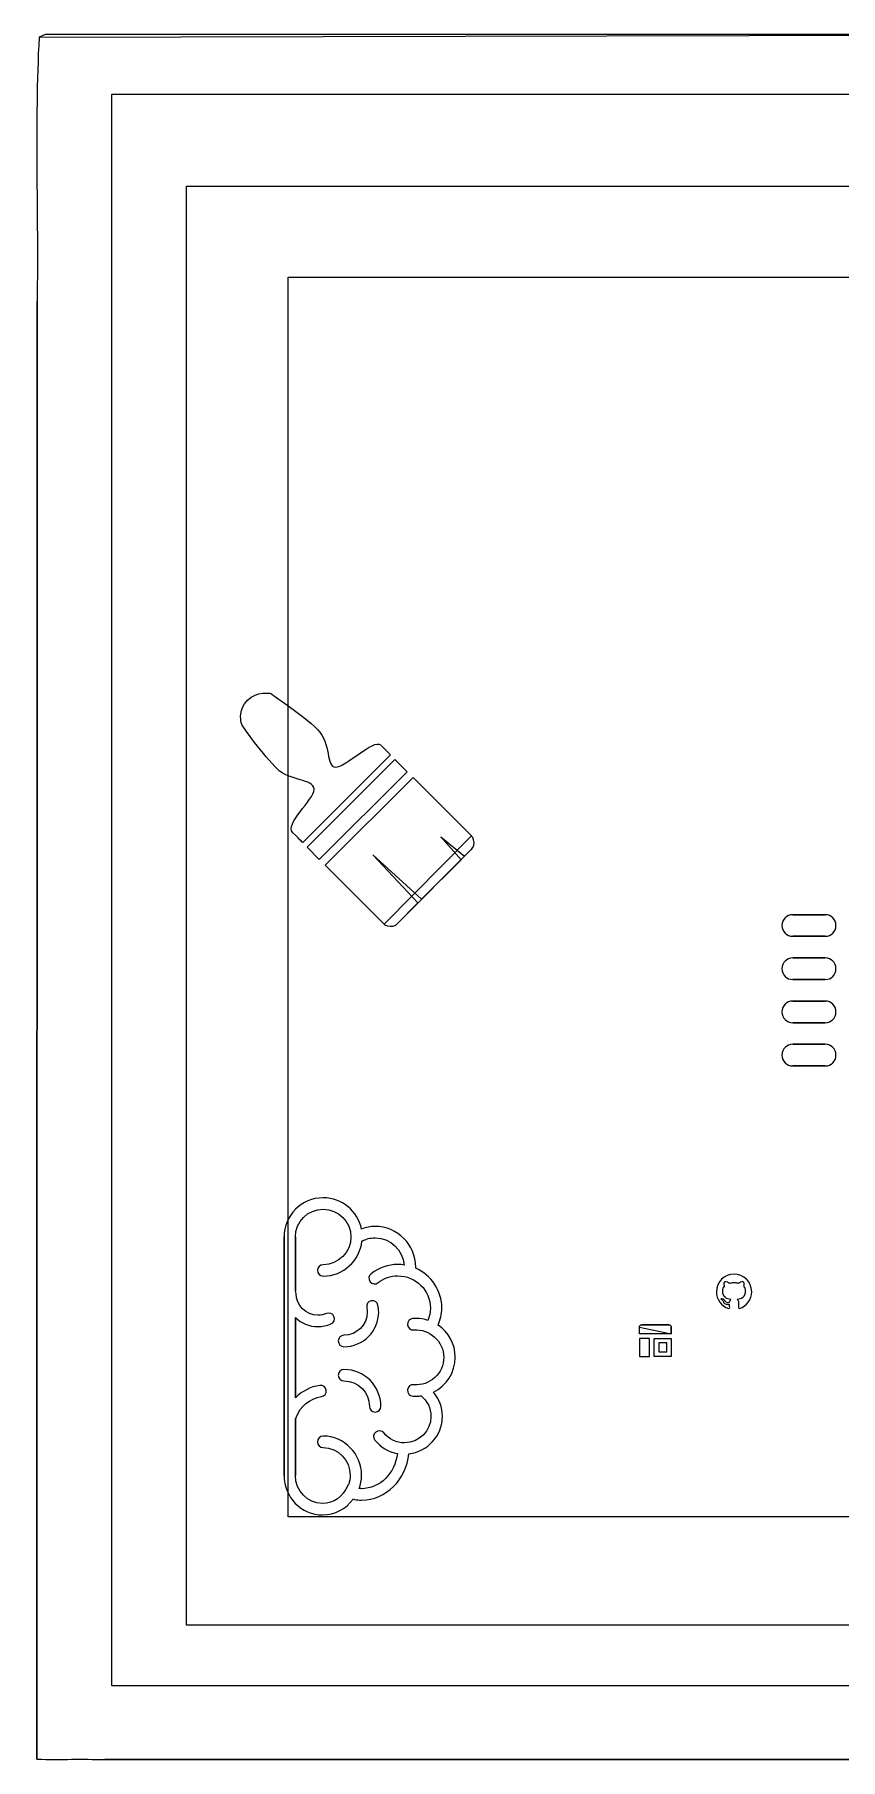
# Model space of a CAD drawing. Extents: x -1032 to 841, y -267 to 643.
# Drawn here: x -1031.6 to -868.1, y -267.3 to 82.8 of the extents above; entities that cross this region are included whole.
import ezdxf

# ---------------------------------------------------------------- set-up
doc = ezdxf.new("R2010")
doc.units = 0
doc.layers.add('Background', color=7, linetype='CONTINUOUS')

msp = doc.modelspace()

# ---------------------------------------------------------------- linework, layer by layer
at = {"layer": 'Background', "color": 7}
for points in [[(-800.23744, 82.813304), (-1029.50136, 82.813304), (-1030.23656, 82.479024), (-1030.71928, 82.259592)], [(-1015.98664, 70.709696), (-606.614744, 70.709696), (-606.614744, -252.321944), (-1015.98664, -252.321944), (-1015.98664, 70.709696)], [(-1000.8, 52.000016), (-614.4, 52.000016), (-614.4, -239.999984), (-1000.8, -239.999984), (-1000.8, 52.000016)], [(-837.4168, 33.549056), (-837.4168, -218.009184), (-980.20736, -218.009184), (-980.20736, 33.549056), (-837.4168, 33.549056)], [(-1031.1168, 28.699928), (-1031.1824, -267.23548)], [(-959.421107, -63.383668), (-977.231713, -81.196382)], [(-958.535841, -64.335593), (-976.347841, -82.147593), (-973.856106, -84.639328), (-956.044106, -66.827329), (-958.535841, -64.335593)], [(-942.975807, -79.830022), (-954.828475, -67.976301), (-972.640134, -85.789014), (-960.697394, -97.731754)], [(-974.9325, -70.355052), (-974.9325, -70.355052)], [(-958.221197, -97.789169), (-953.839787, -93.408812), (-962.96711, -83.647296), (-953.138171, -92.705616), (-945.096982, -84.664954), (-949.231352, -79.988571), (-944.374824, -83.942269), (-943.120133, -82.687052)], [(-871.206297, -95.82863), (-877.781198, -95.82863)], [(-871.206297, -95.82863), (-871.206297, -95.82863)], [(-959.488003, -98.173161), (-959.488003, -98.173161)], [(-877.781198, -100.211897), (-871.206297, -100.211897)], [(-871.206297, -104.595164), (-877.781198, -104.595164)], [(-871.206297, -104.595164), (-871.206297, -104.595164)], [(-877.781198, -108.978431), (-871.206297, -108.978431)], [(-871.206297, -113.361698), (-877.781198, -113.361698)], [(-871.206297, -113.361698), (-871.206297, -113.361698)], [(-877.781198, -117.744965), (-871.206297, -117.744965)], [(-871.206297, -122.128232), (-877.781198, -122.128232)], [(-871.206297, -122.128232), (-871.206297, -122.128232)], [(-877.781198, -126.511499), (-871.206297, -126.511499)], [(-981.015655, -161.2248), (-981.015655, -209.639384)], [(-978.70758, -172.146208), (-978.70758, -161.227696)], [(-889.700764, -168.762709), (-889.700695, -168.762709)], [(-978.70758, -193.87044), (-978.70758, -177.604024)], [(-902.449592, -180.888096), (-908.894694, -180.888096), (-908.894694, -179.506976)], [(-908.894694, -185.491696), (-906.823054, -185.491696), (-906.823054, -181.808816), (-908.894694, -181.808816), (-908.894694, -185.491696)], [(-908.43433, -179.046576), (-902.90996, -179.046576)], [(-905.902326, -185.491696), (-905.902326, -181.808816), (-902.449592, -181.808816), (-902.449592, -185.491696), (-905.902326, -185.491696)], [(-902.449592, -179.506976), (-902.449592, -180.888096)], [(-968.850546, -183.501464), (-968.850546, -183.501464)], [(-904.981598, -184.570976), (-903.37032, -184.570976), (-903.37032, -182.729536), (-904.981598, -182.729536), (-904.981598, -184.570976)], [(-968.850546, -188.1234), (-968.850546, -188.1234)], [(-946.275968, -185.662032), (-946.275968, -185.662032)], [(-954.678168, -191.218208), (-954.678168, -191.218184)], [(-978.704688, -209.642272), (-978.704688, -198.101912)], [(-1017.3864, -267.2718), (-788.122496, -267.2718)]]:
    msp.add_lwpolyline(points, close=True, dxfattribs=at)
for points in [[(-1030.71928, 82.259592), (-1031.64856, 64.550648), (-1030.85048, 46.52892), (-1031.1168, 28.699928)], [(-989.7112, -56.825248), (-989.792844, -56.10309), (-990.303254, -54.278995), (-988.406469, -52.313207)], [(-988.406469, -52.313207), (-986.508104, -50.347419), (-983.79224, -50.906815), (-983.79224, -50.906815)], [(-983.79224, -50.906815), (-983.79224, -50.906815), (-977.332847, -55.139159), (-974.215082, -58.255343)], [(-982.4164, -66.238591), (-984.951065, -63.703399), (-989.630082, -57.547407), (-989.7112, -56.825248)], [(-974.215082, -58.255343), (-971.403879, -61.067073), (-972.559017, -65.867767), (-970.586908, -65.902005)], [(-970.586908, -65.902005), (-968.614799, -65.936243), (-962.736399, -60.069957), (-961.434301, -61.371528)], [(-961.434301, -61.371528), (-960.132204, -62.672045), (-959.421107, -63.383668), (-959.421107, -63.383668)], [(-974.9325, -70.355052), (-974.985701, -68.172774), (-979.881734, -68.773256), (-982.4164, -66.238591)], [(-979.245434, -79.183714), (-981.028444, -77.400705), (-974.877719, -72.536275), (-974.9325, -70.355052)], [(-977.231713, -81.196382), (-977.231713, -81.196382), (-977.464532, -80.96567), (-979.245434, -79.183714)], [(-942.432212, -81.194802), (-942.500162, -80.32621), (-942.975807, -79.830022), (-942.975807, -79.830022)], [(-943.120133, -82.687052), (-943.120133, -82.687052), (-942.364263, -82.064447), (-942.432212, -81.194802)], [(-960.697394, -97.731754), (-960.696867, -97.731754), (-960.368709, -98.128388), (-959.488003, -98.173161)], [(-959.488003, -98.173161), (-958.607296, -98.218461), (-958.221197, -97.789169), (-958.221197, -97.789169)], [(-877.781198, -95.82863), (-879.023123, -95.82863), (-879.972831, -96.778338), (-879.972831, -98.020264)], [(-879.972831, -98.020264), (-879.972831, -99.26219), (-879.023123, -100.211897), (-877.781198, -100.211897)], [(-869.014664, -98.020264), (-869.014664, -96.778338), (-869.964371, -95.82863), (-871.206297, -95.82863)], [(-871.206297, -100.211897), (-869.964371, -100.211897), (-869.014664, -99.26219), (-869.014664, -98.020264)], [(-877.781198, -104.595164), (-879.023123, -104.595164), (-879.972831, -105.544872), (-879.972831, -106.786798)], [(-869.014664, -106.786798), (-869.014664, -105.544872), (-869.964371, -104.595164), (-871.206297, -104.595164)], [(-879.972831, -106.786798), (-879.972831, -108.028723), (-879.023123, -108.978431), (-877.781198, -108.978431)], [(-871.206297, -108.978431), (-869.964371, -108.978431), (-869.014664, -108.028723), (-869.014664, -106.786798)], [(-877.781198, -113.361698), (-879.023123, -113.361698), (-879.972831, -114.311406), (-879.972831, -115.553332)], [(-869.014664, -115.553332), (-869.014664, -114.311406), (-869.964371, -113.361698), (-871.206297, -113.361698)], [(-879.972831, -115.553332), (-879.972831, -116.795257), (-879.023123, -117.744965), (-877.781198, -117.744965)], [(-871.206297, -117.744965), (-869.964371, -117.744965), (-869.014664, -116.795257), (-869.014664, -115.553332)], [(-877.781198, -122.128232), (-879.023123, -122.128232), (-879.972831, -123.07794), (-879.972831, -124.319866)], [(-869.014664, -124.319866), (-869.014664, -123.07794), (-869.964371, -122.128232), (-871.206297, -122.128232)], [(-879.972831, -124.319866), (-879.972831, -125.561791), (-879.023123, -126.511499), (-877.781198, -126.511499)], [(-871.206297, -126.511499), (-869.964371, -126.511499), (-869.014664, -125.561791), (-869.014664, -124.319866)], [(-973.070446, -153.279592), (-977.452314, -153.279592), (-981.015655, -156.842936), (-981.015655, -161.2248)], [(-965.290099, -159.622456), (-966.033426, -156.007056), (-969.238119, -153.279592), (-973.070446, -153.279592)], [(-978.70758, -161.227696), (-978.70758, -158.124232), (-976.17969, -155.599232), (-973.076229, -155.599232)], [(-973.076229, -155.599232), (-969.972767, -155.599232), (-967.444878, -158.124232), (-967.444878, -161.227696)], [(-962.545286, -159.090272), (-963.491075, -159.090272), (-964.407941, -159.310088), (-965.290099, -159.622456)], [(-954.279029, -167.356528), (-954.279029, -162.798224), (-957.986986, -159.090272), (-962.545286, -159.090272)], [(-967.444878, -161.227696), (-967.444878, -164.33116), (-969.972767, -166.856152), (-973.076229, -166.856152)], [(-973.076229, -169.170008), (-968.980701, -169.170008), (-965.637177, -166.04052), (-965.214898, -162.054896)], [(-965.214898, -162.054896), (-964.393478, -161.638408), (-963.476612, -161.404128), (-962.548177, -161.404128)], [(-962.548177, -161.404128), (-959.410007, -161.404128), (-956.861871, -163.848136), (-956.63627, -166.928464)], [(-973.076229, -166.856152), (-973.715432, -166.856152), (-974.233158, -167.376768), (-974.233158, -168.01308)], [(-974.233158, -168.01308), (-974.233158, -168.649392), (-973.715432, -169.170008), (-973.076229, -169.170008)], [(-957.891538, -166.8012), (-959.890132, -166.8012), (-961.781711, -167.451976), (-963.358026, -168.67832)], [(-956.63627, -166.928464), (-957.049872, -166.870624), (-957.460582, -166.8012), (-957.891538, -166.8012)], [(-954.290597, -167.579232), (-954.287717, -167.504032), (-954.279029, -167.431728), (-954.279029, -167.356528)], [(-948.991864, -175.703768), (-948.991864, -172.079688), (-951.175566, -168.967552), (-954.290597, -167.579232)], [(-963.358026, -168.67832), (-963.86129, -169.071672), (-963.953845, -169.797648), (-963.560489, -170.3038)], [(-963.560489, -170.3038), (-963.172918, -170.804176), (-962.441161, -170.893832), (-961.937897, -170.503376)], [(-961.937897, -170.503376), (-960.77229, -169.598072), (-959.372406, -169.117952), (-957.89443, -169.117952)], [(-957.89443, -169.117952), (-954.261674, -169.117952), (-951.308613, -172.071008), (-951.308613, -175.700872)], [(-889.700695, -168.762709), (-891.67791, -168.762709), (-893.281007, -170.36581), (-893.281007, -172.343029)], [(-891.984868, -172.156397), (-891.984868, -171.765272), (-891.845226, -171.446234), (-891.616652, -171.195551)], [(-891.616652, -171.195551), (-891.653183, -171.10467), (-891.776394, -170.740375), (-891.581257, -170.247572)], [(-891.581257, -170.247572), (-891.581257, -170.247572), (-891.281005, -170.151455), (-890.596589, -170.614668)], [(-890.596589, -170.614668), (-890.311201, -170.534949), (-890.005043, -170.495617), (-889.700638, -170.494278)], [(-886.120452, -172.343029), (-886.120452, -170.36581), (-887.723553, -168.762709), (-889.700764, -168.762709)], [(-889.700638, -170.494278), (-889.396457, -170.494278), (-889.09008, -170.535598), (-888.804245, -170.615114)], [(-888.804245, -170.615114), (-888.121132, -170.151455), (-887.820442, -170.248018), (-887.820442, -170.248018)], [(-887.820442, -170.248018), (-887.624644, -170.741227), (-887.747895, -171.105116), (-887.784601, -171.195551)], [(-887.784601, -171.195551), (-887.55515, -171.446234), (-887.416604, -171.765272), (-887.416604, -172.156397)], [(-978.557179, -172.687072), (-978.557179, -172.487504), (-978.620811, -172.311072), (-978.70758, -172.146208)], [(-974.131926, -177.109432), (-976.570154, -177.109432), (-978.557179, -175.125304), (-978.557179, -172.687072)], [(-963.314642, -174.165048), (-963.939383, -174.292312), (-964.344309, -174.902592), (-964.219938, -175.527336)], [(-961.949466, -175.070352), (-962.076728, -174.442712), (-962.681223, -174.032008), (-963.314642, -174.165048)], [(-893.281007, -172.343029), (-893.281007, -173.925146), (-892.255254, -175.266888), (-890.832441, -175.740167)], [(-892.196618, -173.95571), (-892.521999, -173.733723), (-892.171939, -173.738066), (-892.171939, -173.738066)], [(-891.79912, -174.479361), (-891.962133, -174.065871), (-892.196618, -173.95571), (-892.196618, -173.95571)], [(-892.171939, -173.738066), (-891.812466, -173.762826), (-891.623215, -174.106948), (-891.623215, -174.106948)], [(-890.354015, -173.926039), (-891.148791, -173.835563), (-891.984868, -173.528297), (-891.984868, -172.156397)], [(-890.593078, -174.901497), (-891.588677, -175.117882), (-891.79912, -174.479361), (-891.79912, -174.479361)], [(-891.623215, -174.106948), (-891.303723, -174.654142), (-890.784951, -174.495922), (-890.581287, -174.404107)], [(-890.588126, -175.568025), (-890.588126, -175.482786), (-890.591373, -175.200483), (-890.593078, -174.901497)], [(-890.581287, -174.404107), (-890.548734, -174.173434), (-890.456087, -174.015134), (-890.354015, -173.926039)], [(-887.416604, -172.156397), (-887.416604, -173.531829), (-888.253987, -173.83467), (-889.051601, -173.9234)], [(-889.051601, -173.9234), (-888.922671, -174.034414), (-888.808605, -174.252057), (-888.808605, -174.585991)], [(-888.808605, -174.585991), (-888.808605, -175.064547), (-888.813557, -175.450436), (-888.813557, -175.568471)], [(-888.567054, -175.740167), (-887.145333, -175.265995), (-886.120452, -173.924293), (-886.120452, -172.343029)], [(-978.70758, -177.604024), (-977.504374, -178.72624), (-975.902028, -179.426184), (-974.131926, -179.426184)], [(-972.396534, -176.759464), (-972.94029, -176.990848), (-973.527431, -177.109432), (-974.131926, -177.109432)], [(-970.878064, -177.366856), (-971.126804, -176.776816), (-971.809392, -176.507832), (-972.396534, -176.759464)], [(-971.485452, -178.882432), (-970.89831, -178.6308), (-970.626432, -177.953992), (-970.878064, -177.366856)], [(-964.127384, -176.458664), (-964.127384, -179.064648), (-966.247457, -181.18472), (-968.853438, -181.18472)], [(-968.850546, -183.501464), (-964.96905, -183.501464), (-961.810634, -180.34016), (-961.810634, -176.458664)], [(-964.219938, -175.527336), (-964.159202, -175.828136), (-964.127384, -176.140504), (-964.127384, -176.458664)], [(-961.810634, -176.458664), (-961.810634, -175.981432), (-961.856914, -175.518656), (-961.949466, -175.070352)], [(-954.874846, -177.794944), (-955.511157, -177.849904), (-955.985498, -178.408112), (-955.930543, -179.047312)], [(-954.172011, -177.763104), (-954.409182, -177.763104), (-954.64346, -177.774704), (-954.874846, -177.794944)], [(-951.8408, -178.153568), (-952.581234, -177.922176), (-953.356377, -177.763104), (-954.172011, -177.763104)], [(-951.308613, -175.700872), (-951.308613, -176.554112), (-951.525537, -177.375528), (-951.8408, -178.153568)], [(-949.755432, -179.1196), (-949.301344, -178.034976), (-948.991864, -176.892512), (-948.991864, -175.703768)], [(-890.832441, -175.740167), (-890.653464, -175.772639), (-890.588126, -175.662437), (-890.588126, -175.568025)], [(-888.813557, -175.568471), (-888.813557, -175.663736), (-888.748438, -175.775156), (-888.567054, -175.740167)], [(-974.131926, -179.426184), (-973.212168, -179.426184), (-972.321333, -179.243968), (-971.485452, -178.882432)], [(-968.853438, -181.18472), (-969.492642, -181.18472), (-970.010367, -181.705336), (-970.010367, -182.341648)], [(-955.930543, -179.047312), (-955.878479, -179.683624), (-955.317371, -180.143504), (-954.68106, -180.10012)], [(-954.68106, -180.10012), (-951.511075, -179.816672), (-948.595616, -182.411088), (-948.59272, -185.659168)], [(-946.275968, -185.662032), (-946.275968, -182.943248), (-947.658504, -180.542624), (-949.755432, -179.1196)], [(-908.894694, -179.506976), (-908.894704, -179.384874), (-908.846205, -179.267769), (-908.759869, -179.181426)], [(-908.759869, -179.181426), (-908.673533, -179.095083), (-908.556432, -179.046576), (-908.43433, -179.046576)], [(-902.90996, -179.046576), (-902.787857, -179.046575), (-902.670755, -179.095082), (-902.584418, -179.181425)], [(-902.584418, -179.181425), (-902.498081, -179.267768), (-902.449583, -179.384873), (-902.449592, -179.506976)], [(-970.010367, -182.341648), (-970.010367, -182.97796), (-969.48975, -183.501464), (-968.850546, -183.501464)], [(-968.850546, -188.1234), (-969.48975, -188.1234), (-970.007475, -188.644016), (-970.007475, -189.280328)], [(-961.35654, -195.611624), (-961.35942, -191.48428), (-964.72031, -188.1234), (-968.850546, -188.1234)], [(-948.59272, -185.659168), (-948.58952, -188.90724), (-951.50529, -191.524792), (-954.678168, -191.218208)], [(-950.683872, -192.707728), (-948.083672, -191.417752), (-946.275968, -188.756816), (-946.275968, -185.662032)], [(-973.755925, -191.342552), (-975.687996, -191.637568), (-977.417605, -192.557328), (-978.70758, -193.87044)], [(-972.437026, -192.31148), (-972.532473, -191.683848), (-973.125398, -191.264464), (-973.755925, -191.342552)], [(-973.405954, -193.630384), (-972.772535, -193.534936), (-972.338687, -192.944896), (-972.437026, -192.31148)], [(-970.007475, -189.280328), (-970.007475, -189.91664), (-969.48975, -190.437256), (-968.850546, -190.437256)], [(-968.850546, -190.437256), (-965.995825, -190.437256), (-963.670398, -192.759792), (-963.670398, -195.611624)], [(-955.942113, -192.259416), (-956.002849, -192.895728), (-955.537187, -193.459736), (-954.903769, -193.523368)], [(-954.678168, -191.218184), (-955.331833, -191.148744), (-955.881374, -191.626), (-955.942113, -192.259416)], [(-978.453056, -197.751936), (-977.776253, -195.611624), (-975.792119, -193.994816), (-973.405954, -193.630384)], [(-963.670398, -195.611624), (-963.670398, -196.250824), (-963.152672, -196.768552), (-962.513469, -196.768552)], [(-962.513469, -196.768552), (-961.874266, -196.768552), (-961.35654, -196.247928), (-961.35654, -195.611624)], [(-954.903769, -193.523368), (-954.663706, -193.546488), (-954.420751, -193.558088), (-954.172011, -193.558088)], [(-954.172011, -193.558088), (-953.839394, -193.558088), (-953.524131, -193.500248), (-953.203083, -193.459752)], [(-953.203083, -193.459752), (-951.936246, -194.48652), (-951.204489, -195.999208), (-951.204489, -197.633368)], [(-948.887736, -197.630464), (-948.887736, -195.799624), (-949.535616, -194.078688), (-950.683872, -192.707728)], [(-978.704688, -198.101912), (-978.612134, -197.989112), (-978.499333, -197.899448), (-978.453056, -197.751936)], [(-951.204489, -197.633368), (-951.204489, -200.598), (-953.616686, -203.0102), (-956.584208, -203.0102)], [(-955.707836, -205.237272), (-951.878402, -204.797632), (-948.887736, -201.575592), (-948.887736, -197.630464)], [(-973.073337, -201.647896), (-973.71254, -201.647896), (-974.230266, -202.168512), (-974.230266, -202.804824)], [(-974.230266, -202.804824), (-974.230266, -203.441136), (-973.71254, -203.961752), (-973.073337, -203.961752)], [(-965.281421, -209.645168), (-965.281421, -205.237272), (-968.775346, -201.647896), (-973.073337, -201.647896)], [(-962.40356, -200.826496), (-962.90104, -201.228528), (-962.979133, -201.957392), (-962.579992, -202.454872)], [(-962.579992, -202.454872), (-961.417278, -203.898136), (-959.80047, -204.829464), (-958.0188, -205.167872)], [(-960.775183, -201.002928), (-961.177216, -200.505448), (-961.903189, -200.424464), (-962.40356, -200.826496)], [(-956.584208, -203.0102), (-958.221262, -203.0102), (-959.748409, -202.27844), (-960.775183, -201.002928)], [(-973.073337, -203.961752), (-970.053753, -203.961752), (-967.592386, -206.509888), (-967.592386, -209.642272)], [(-958.0188, -205.167872), (-958.472894, -209.182416), (-961.553218, -212.311904), (-965.316129, -212.311904)], [(-965.310346, -214.622856), (-960.297951, -214.622856), (-956.2111, -210.492616), (-955.707836, -205.237272)], [(-981.015655, -209.639384), (-981.015655, -214.04728), (-977.518838, -217.636656), (-973.220846, -217.636656)], [(-973.223738, -215.3228), (-976.246214, -215.3228), (-978.704688, -212.774664), (-978.704688, -209.642272)], [(-967.592386, -209.642272), (-967.592386, -210.255448), (-967.708079, -210.84548), (-967.890295, -211.415272)], [(-965.744193, -212.277184), (-965.45496, -211.432624), (-965.281421, -210.55336), (-965.281421, -209.645168)], [(-968.156389, -211.808624), (-969.006732, -213.94316), (-970.993757, -215.3228), (-973.223738, -215.3228)], [(-967.890295, -211.415272), (-968.000204, -211.525176), (-968.092758, -211.655328), (-968.156389, -211.808624)], [(-965.316129, -212.311904), (-965.460745, -212.311904), (-965.602469, -212.285904), (-965.744193, -212.277184)], [(-973.220846, -217.636656), (-970.713203, -217.636656), (-968.439838, -216.410312), (-966.990785, -214.420392)], [(-966.990785, -214.420392), (-966.915585, -214.449352), (-966.849061, -214.492712), (-966.765184, -214.504272)], [(-966.765184, -214.504272), (-966.290843, -214.582352), (-965.804933, -214.622856), (-965.310346, -214.622856)], [(-1031.1824, -267.23548), (-1026.17328, -267.27764), (-1022.00528, -267.20284), (-1017.3864, -267.2718)]]:
    msp.add_open_spline(points, degree=3, dxfattribs=at)

doc.saveas('drawing.dxf')
